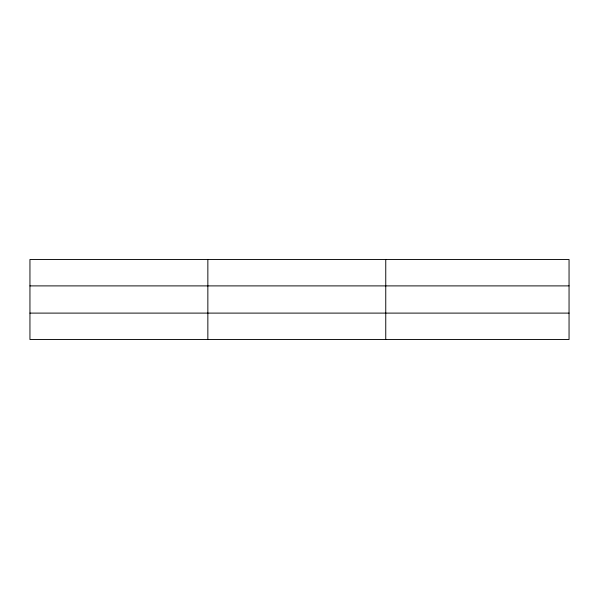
<?xml version="1.0" encoding="UTF-8"?>
<svg xmlns="http://www.w3.org/2000/svg" width="599" height="599" viewBox="0 0 599 599"><rect width="100%" height="100%" fill="white"/><g stroke="black" fill="none" stroke-linecap="round" stroke-linejoin="round"><path stroke-width="0.9" d="M207.853 259.487L207.853 339.513M385.756 259.487L385.756 339.513M569.05 285.895L569.05 259.487L29.95 259.487L29.95 339.513L569.05 339.513L569.05 285.895L29.95 285.895M29.95 313.105L569.05 313.105"/></g></svg>
